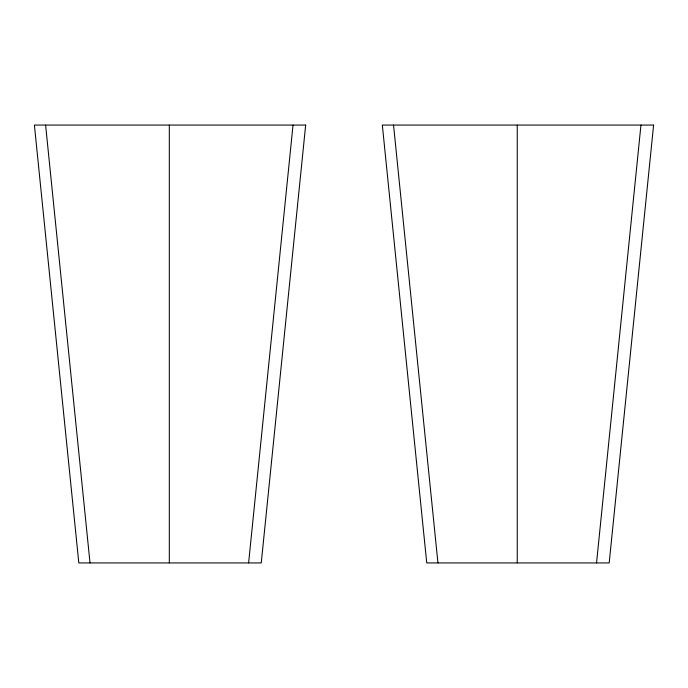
<?xml version="1.0" encoding="UTF-8"?>
<svg xmlns="http://www.w3.org/2000/svg" width="688" height="688" viewBox="0 0 688 688"><rect width="100%" height="100%" fill="white"/><g stroke="black" fill="none" stroke-linecap="round" stroke-linejoin="round"><path stroke-width="1.03" d="M248.617 562.93L293.028 125.07M596.548 562.93L640.958 125.07M393.536 125.07L437.946 562.93M45.606 125.07L90.016 562.93M517.247 125.07L517.247 562.93M169.317 125.07L169.317 562.93M305.67 125.07L261.259 562.93L78.81 562.93L34.4 125.07L305.67 125.07M653.6 125.07L609.19 562.93L426.741 562.93L382.33 125.07L653.6 125.07"/></g></svg>
